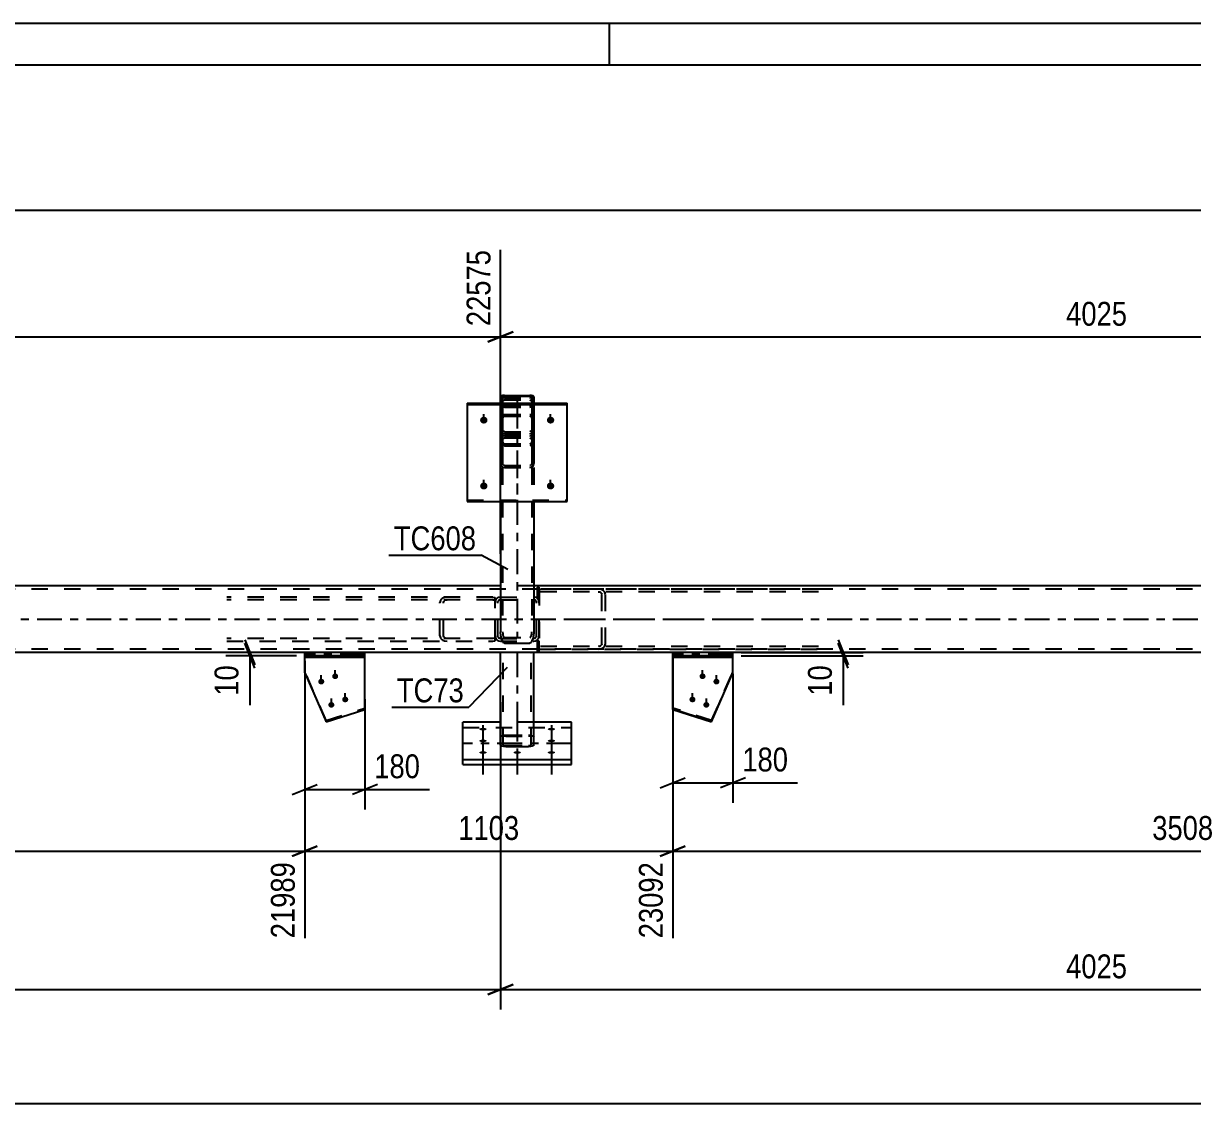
# Model space of a CAD drawing. Header units: millimetres. Extents: x 0 to 1189, y 0 to 841.
# Drawn here: x 908.7 to 1048.9, y 711.5 to 841 of the extents above; entities that cross this region are included whole.
import ezdxf

# ---------------------------------------------------------------- set-up
doc = ezdxf.new("R2010")
doc.units = ezdxf.units.MM
doc.linetypes.add('DXK_LINE_DOT2', pattern=[3.9198, 1.9599, -1.9599])
doc.linetypes.add('DXK_LINE_DOT3', pattern=[5.9187, 2.979, -0.9799, 0.9799, -0.9799])
doc.styles.add('Arial Narrow', font='ARIALN.TTF', dxfattribs={"height": 0.2})

# ---------------------------------------------------------------- blocks, each defined once
blk = doc.blocks.new('Unknown-814734972-1132')
at = {"color": 5, "linetype": 'Continuous'}
for p, q in [((1189, 841), (0, 841)), ((979, 836), (979, 841)), ((1184, 836), (5, 836))]:
    blk.add_line(p, q, dxfattribs=at)
blk = doc.blocks.new('Part-814734972-4081 - 4074')
at = {"color": 7, "linetype": 'DXK_LINE_DOT2'}
for p, q in [((970.55, 773.18), (970.55, 765.98)), ((1004.02, 773.18), (970.55, 773.18)), ((1004.02, 772.86), (970.55, 772.86)), ((977.95, 773.13), (977.61, 773.18)), ((977.61, 772.86), (977.78, 772.83)), ((978.02, 772.66), (978.05, 772.54)), ((978.05, 766.62), (978.05, 772.54)), ((978.49, 772.54), (978.43, 772.78)), ((978.49, 766.62), (978.49, 772.54)), ((978.05, 766.62), (978.02, 766.49)), ((978.43, 766.37), (978.49, 766.62)), ((1004.02, 766.3), (970.55, 766.3)), ((970.55, 765.98), (1004.02, 765.98)), ((977.78, 766.32), (977.61, 766.3)), ((977.61, 765.98), (977.95, 766.02))]:
    blk.add_line(p, q, dxfattribs=at)
at = {"color": 7, "linetype": 'DXK_LINE_DOT3'}
blk.add_line((973.55, 769.58), (999.96, 769.58), dxfattribs=at)
at = {"color": 7, "linetype": 'DXK_LINE_DOT2'}
for centre, radius, start, end in [((977.68, 772.44), 0.401, 32.4104, 75.4453), ((977.75, 772.35), 0.802, 32.4104, 75.4453), ((977.68, 766.71), 0.401, 284.5547, 327.5896), ((977.75, 766.8), 0.802, 284.5547, 327.5896)]:
    blk.add_arc(centre, radius, start, end, dxfattribs=at)
blk = doc.blocks.new('Part-814734972-4084 - 4074')
at = {"color": 7, "linetype": 'DXK_LINE_DOT2'}
for p, q in [((965.91, 772.22), (965.66, 772.17)), ((965.91, 772.22), (969.91, 772.22)), ((970.15, 772.17), (969.91, 772.22)), ((965.32, 771.82), (965.27, 771.58)), ((965.27, 767.58), (965.27, 771.58)), ((965.59, 771.58), (965.61, 771.7)), ((965.59, 767.58), (965.59, 771.58)), ((965.79, 771.87), (965.91, 771.9)), ((965.91, 771.9), (969.91, 771.9)), ((969.91, 771.9), (970.03, 771.87)), ((970.2, 771.7), (970.23, 771.58)), ((970.23, 767.58), (970.23, 771.58)), ((970.55, 771.58), (970.5, 771.82)), ((970.55, 767.58), (970.55, 771.58)), ((965.27, 767.58), (965.32, 767.33)), ((965.61, 767.45), (965.59, 767.58)), ((965.66, 766.98), (965.91, 766.94)), ((965.91, 767.26), (965.79, 767.28)), ((965.91, 767.26), (969.91, 767.26)), ((965.91, 766.94), (969.91, 766.94)), ((970.03, 767.28), (969.91, 767.26)), ((969.91, 766.94), (970.15, 766.98)), ((970.23, 767.58), (970.2, 767.45)), ((970.5, 767.33), (970.55, 767.58))]:
    blk.add_line(p, q, dxfattribs=at)
at = {"color": 7, "linetype": 'DXK_LINE_DOT3'}
blk.add_line((967.91, 769.58), (967.91, 769.58), dxfattribs=at)
at = {"color": 7, "linetype": 'DXK_LINE_DOT2'}
for centre, radius, start, end in [((965.91, 771.58), 0.64, 112.5, 157.5), ((969.91, 771.58), 0.64, 22.5, 67.5), ((965.91, 771.58), 0.32, 112.5, 157.5), ((969.91, 771.58), 0.32, 22.5, 67.5), ((965.91, 767.58), 0.64, 202.5, 247.5), ((965.91, 767.58), 0.32, 202.5, 247.5), ((969.91, 767.58), 0.32, 292.5, 337.5), ((969.91, 767.58), 0.64, 292.5, 337.5)]:
    blk.add_arc(centre, radius, start, end, dxfattribs=at)
blk = doc.blocks.new('Part-814734972-4076 - 4074')
at = {"color": 7, "linetype": 'DXK_LINE_DOT2'}
for p, q in [((970.55, 766.94), (970.31, 766.94)), ((970.31, 766.94), (970.31, 765.74)), ((970.55, 765.74), (970.55, 766.94)), ((970.31, 765.74), (970.55, 765.74))]:
    blk.add_line(p, q, dxfattribs=at)
at = {"color": 7, "linetype": 'DXK_LINE_DOT3'}
blk.add_line((970.43, 766.34), (970.43, 766.34), dxfattribs=at)
blk = doc.blocks.new('Part-814734972-4077 - 4074')
at = {"color": 7, "linetype": 'DXK_LINE_DOT2'}
for p, q in [((970.55, 773.42), (970.31, 773.42)), ((970.31, 773.42), (970.31, 772.22)), ((970.31, 772.22), (970.55, 772.22)), ((970.55, 772.22), (970.55, 773.42))]:
    blk.add_line(p, q, dxfattribs=at)
at = {"color": 7, "linetype": 'DXK_LINE_DOT3'}
blk.add_line((970.43, 772.82), (970.43, 772.82), dxfattribs=at)
blk = doc.blocks.new('Bolt-814734972-4088 - 4074')
at = {"linetype": 'Continuous'}
for points in [[(990.13, 763.06), (990.21, 763.05), (990.28, 763.03), (990.34, 763), (990.4, 762.95), (990.44, 762.89), (990.47, 762.83), (990.49, 762.76), (990.49, 762.69), (990.47, 762.62), (990.44, 762.55), (990.4, 762.5), (990.34, 762.45), (990.28, 762.41), (990.21, 762.39), (990.13, 762.38), (990.06, 762.39), (989.99, 762.41), (989.92, 762.45), (989.86, 762.5), (989.82, 762.55), (989.79, 762.62), (989.77, 762.69), (989.77, 762.76), (989.79, 762.83), (989.82, 762.89), (989.86, 762.95), (989.92, 763), (989.99, 763.03), (990.06, 763.05)], [(991.8, 762.42), (991.87, 762.41), (991.95, 762.39), (992.01, 762.36), (992.07, 762.31), (992.11, 762.25), (992.14, 762.19), (992.16, 762.12), (992.16, 762.05), (992.14, 761.98), (992.11, 761.91), (992.07, 761.86), (992.01, 761.81), (991.95, 761.77), (991.87, 761.75), (991.8, 761.74), (991.72, 761.75), (991.65, 761.77), (991.59, 761.81), (991.53, 761.86), (991.49, 761.91), (991.46, 761.98), (991.44, 762.05), (991.44, 762.12), (991.46, 762.19), (991.49, 762.25), (991.53, 762.31), (991.59, 762.36), (991.65, 762.39), (991.72, 762.41)], [(988.92, 760.28), (989, 760.27), (989.07, 760.25), (989.14, 760.21), (989.19, 760.16), (989.24, 760.11), (989.27, 760.04), (989.28, 759.97), (989.28, 759.9), (989.27, 759.83), (989.24, 759.77), (989.19, 759.71), (989.14, 759.66), (989.07, 759.63), (989, 759.61), (988.92, 759.6), (988.85, 759.61), (988.78, 759.63), (988.71, 759.66), (988.66, 759.71), (988.61, 759.77), (988.58, 759.83), (988.57, 759.9), (988.57, 759.97), (988.58, 760.04), (988.61, 760.11), (988.66, 760.16), (988.71, 760.21), (988.78, 760.25), (988.85, 760.27)], [(990.59, 759.64), (990.67, 759.63), (990.74, 759.61), (990.8, 759.57), (990.86, 759.52), (990.9, 759.47), (990.93, 759.4), (990.95, 759.33), (990.95, 759.26), (990.93, 759.19), (990.9, 759.13), (990.86, 759.07), (990.8, 759.02), (990.74, 758.99), (990.67, 758.97), (990.59, 758.96), (990.52, 758.97), (990.44, 758.99), (990.38, 759.02), (990.32, 759.07), (990.28, 759.13), (990.25, 759.19), (990.23, 759.26), (990.23, 759.33), (990.25, 759.4), (990.28, 759.47), (990.32, 759.52), (990.38, 759.57), (990.44, 759.61), (990.52, 759.63)]]:
    blk.add_hatch(color=1, dxfattribs=at).paths.add_polyline_path(points)
at = {"color": 1, "linetype": 'Continuous'}
for p, q in [((990.13, 762.45), (990.13, 763.47)), ((991.8, 761.81), (991.8, 762.84)), ((988.92, 759.66), (988.92, 760.69)), ((990.59, 759.02), (990.59, 760.05))]:
    blk.add_line(p, q, dxfattribs=at)
blk = doc.blocks.new('Part-814734972-4089 - 4074')
at = {"color": 2, "linetype": 'Continuous'}
for p, q in [((949.67, 765.58), (942.46, 765.58)), ((942.46, 765.18), (942.46, 765.58)), ((949.67, 765.18), (942.46, 765.18)), ((949.67, 765.18), (949.67, 765.58))]:
    blk.add_line(p, q, dxfattribs=at)
at = {"color": 7, "linetype": 'DXK_LINE_DOT3'}
blk.add_line((949.67, 765.38), (942.46, 765.38), dxfattribs=at)
blk = doc.blocks.new('Bolt-814734972-4090 - 4074')
at = {"linetype": 'Continuous'}
for points in [[(963.82, 756.23), (963.73, 756.24), (963.64, 756.25), (963.56, 756.26), (963.49, 756.28), (963.44, 756.31), (963.4, 756.34), (963.38, 756.37), (963.38, 756.4), (963.4, 756.43), (963.44, 756.46), (963.49, 756.49), (963.56, 756.51), (963.64, 756.52), (963.73, 756.53), (963.82, 756.54), (963.91, 756.53), (964, 756.52), (964.08, 756.51), (964.14, 756.49), (964.2, 756.46), (964.24, 756.43), (964.26, 756.4), (964.26, 756.37), (964.24, 756.34), (964.2, 756.31), (964.14, 756.28), (964.08, 756.26), (964, 756.25), (963.91, 756.24)], [(972.02, 756.23), (971.93, 756.24), (971.84, 756.25), (971.76, 756.26), (971.69, 756.28), (971.64, 756.31), (971.6, 756.34), (971.58, 756.37), (971.58, 756.4), (971.6, 756.43), (971.64, 756.46), (971.69, 756.49), (971.76, 756.51), (971.84, 756.52), (971.93, 756.53), (972.02, 756.54), (972.11, 756.53), (972.2, 756.52), (972.28, 756.51), (972.34, 756.49), (972.4, 756.46), (972.44, 756.43), (972.46, 756.4), (972.46, 756.37), (972.44, 756.34), (972.4, 756.31), (972.34, 756.28), (972.28, 756.26), (972.2, 756.25), (972.11, 756.24)], [(963.82, 754.83), (963.73, 754.84), (963.64, 754.85), (963.56, 754.86), (963.49, 754.88), (963.44, 754.91), (963.4, 754.94), (963.38, 754.97), (963.38, 755), (963.4, 755.03), (963.44, 755.06), (963.49, 755.08), (963.56, 755.1), (963.64, 755.12), (963.73, 755.13), (963.82, 755.13), (963.91, 755.13), (964, 755.12), (964.08, 755.1), (964.14, 755.08), (964.2, 755.06), (964.24, 755.03), (964.26, 755), (964.26, 754.97), (964.24, 754.94), (964.2, 754.91), (964.14, 754.88), (964.08, 754.86), (964, 754.85), (963.91, 754.84)], [(972.02, 754.83), (971.93, 754.84), (971.84, 754.85), (971.76, 754.86), (971.69, 754.88), (971.64, 754.91), (971.6, 754.94), (971.58, 754.97), (971.58, 755), (971.6, 755.03), (971.64, 755.06), (971.69, 755.08), (971.76, 755.1), (971.84, 755.12), (971.93, 755.13), (972.02, 755.13), (972.11, 755.13), (972.2, 755.12), (972.28, 755.1), (972.34, 755.08), (972.4, 755.06), (972.44, 755.03), (972.46, 755), (972.46, 754.97), (972.44, 754.94), (972.4, 754.91), (972.34, 754.88), (972.28, 754.86), (972.2, 754.85), (972.11, 754.84)], [(963.82, 753.43), (963.73, 753.43), (963.64, 753.44), (963.56, 753.46), (963.49, 753.48), (963.44, 753.51), (963.4, 753.53), (963.38, 753.56), (963.38, 753.6), (963.4, 753.63), (963.44, 753.66), (963.49, 753.68), (963.56, 753.7), (963.64, 753.72), (963.73, 753.73), (963.82, 753.73), (963.91, 753.73), (964, 753.72), (964.08, 753.7), (964.14, 753.68), (964.2, 753.66), (964.24, 753.63), (964.26, 753.6), (964.26, 753.56), (964.24, 753.53), (964.2, 753.51), (964.14, 753.48), (964.08, 753.46), (964, 753.44), (963.91, 753.43)], [(967.92, 753.43), (967.83, 753.43), (967.74, 753.44), (967.66, 753.46), (967.59, 753.48), (967.54, 753.51), (967.5, 753.53), (967.48, 753.56), (967.48, 753.6), (967.5, 753.63), (967.54, 753.66), (967.59, 753.68), (967.66, 753.7), (967.74, 753.72), (967.83, 753.73), (967.92, 753.73), (968.01, 753.73), (968.1, 753.72), (968.18, 753.7), (968.24, 753.68), (968.3, 753.66), (968.34, 753.63), (968.36, 753.6), (968.36, 753.56), (968.34, 753.53), (968.3, 753.51), (968.24, 753.48), (968.18, 753.46), (968.1, 753.44), (968.01, 753.43)], [(972.02, 753.43), (971.93, 753.43), (971.84, 753.44), (971.76, 753.46), (971.69, 753.48), (971.64, 753.51), (971.6, 753.53), (971.58, 753.56), (971.58, 753.6), (971.6, 753.63), (971.64, 753.66), (971.69, 753.68), (971.76, 753.7), (971.84, 753.72), (971.93, 753.73), (972.02, 753.73), (972.11, 753.73), (972.2, 753.72), (972.28, 753.7), (972.34, 753.68), (972.4, 753.66), (972.44, 753.63), (972.46, 753.6), (972.46, 753.56), (972.44, 753.53), (972.4, 753.51), (972.34, 753.48), (972.28, 753.46), (972.2, 753.44), (972.11, 753.43)]]:
    blk.add_hatch(color=1, dxfattribs=at).paths.add_polyline_path(points)
at = {"color": 1, "linetype": 'Continuous'}
for p, q in [((963.82, 756.87), (963.82, 753.75)), ((972.02, 756.87), (972.02, 753.75)), ((963.82, 755.47), (963.82, 752.35)), ((972.02, 755.47), (972.02, 752.35)), ((963.82, 754.07), (963.82, 750.95)), ((967.92, 754.07), (967.92, 750.95)), ((972.02, 754.07), (972.02, 750.95))]:
    blk.add_line(p, q, dxfattribs=at)
at = {"color": 1, "linetype": 'DXK_LINE_DOT2'}
blk.add_line((967.92, 756.87), (967.92, 753.75), dxfattribs=at)
blk = doc.blocks.new('Part-814734972-4100 - 4074')
at = {"color": 7, "linetype": 'DXK_LINE_DOT2'}
for p, q in [((966.06, 795.96), (965.95, 795.79)), ((966.21, 796.07), (966.06, 795.96)), ((966.4, 796.11), (966.21, 796.07)), ((966.4, 796.11), (969.44, 796.11)), ((969.62, 796.07), (969.44, 796.11)), ((969.78, 795.96), (969.62, 796.07)), ((969.88, 795.79), (969.78, 795.96)), ((965.95, 795.79), (965.92, 795.59)), ((965.92, 795.59), (965.92, 784.46)), ((966.16, 795.59), (966.18, 795.69)), ((966.16, 795.59), (966.16, 784.46)), ((966.18, 795.69), (966.23, 795.77)), ((966.23, 795.77), (966.31, 795.83)), ((966.31, 795.83), (966.4, 795.85)), ((966.4, 795.85), (969.44, 795.85)), ((969.44, 795.85), (969.53, 795.83)), ((969.53, 795.83), (969.61, 795.77)), ((969.61, 795.77), (969.66, 795.69)), ((969.66, 795.69), (969.68, 795.59)), ((969.68, 795.59), (969.68, 784.46)), ((969.92, 795.59), (969.88, 795.79)), ((969.92, 795.59), (969.92, 784.46)), ((965.92, 792.29), (965.95, 792.09)), ((965.95, 792.09), (966.06, 791.92)), ((966.06, 791.92), (966.21, 791.81)), ((966.18, 792.19), (966.16, 792.29)), ((966.23, 792.11), (966.18, 792.19)), ((966.21, 791.81), (966.4, 791.77)), ((966.31, 792.05), (966.23, 792.11)), ((966.4, 792.03), (966.31, 792.05)), ((966.4, 792.03), (969.44, 792.03)), ((966.4, 791.77), (969.44, 791.77)), ((969.53, 792.05), (969.44, 792.03)), ((969.44, 791.77), (969.62, 791.81)), ((969.61, 792.11), (969.53, 792.05)), ((969.66, 792.19), (969.61, 792.11)), ((969.62, 791.81), (969.78, 791.92)), ((969.68, 792.29), (969.66, 792.19)), ((969.78, 791.92), (969.88, 792.09)), ((969.88, 792.09), (969.92, 792.29))]:
    blk.add_line(p, q, dxfattribs=at)
blk = doc.blocks.new('Part-814734972-4107 - 4074')
at = {"color": 2, "linetype": 'Continuous'}
for p, q in [((965.92, 773.58), (729.91, 773.58)), ((1095.91, 773.58), (969.92, 773.58)), ((942.46, 765.58), (753.78, 765.58)), ((965.98, 765.58), (949.67, 765.58)), ((986.57, 765.58), (969.86, 765.58)), ((1095.91, 765.58), (993.78, 765.58))]:
    blk.add_line(p, q, dxfattribs=at)
at = {"color": 7, "linetype": 'DXK_LINE_DOT2'}
for p, q in [((969.92, 773.58), (965.92, 773.58)), ((1095.91, 773.18), (117.27, 773.18)), ((1095.91, 765.98), (117.27, 765.98)), ((949.67, 765.58), (942.46, 765.58)), ((969.86, 765.58), (965.98, 765.58)), ((993.78, 765.58), (986.57, 765.58))]:
    blk.add_line(p, q, dxfattribs=at)
at = {"color": 7, "linetype": 'DXK_LINE_DOT3'}
blk.add_line((117.27, 769.58), (1095.91, 769.58), dxfattribs=at)
blk = doc.blocks.new('Part-814734972-4132 - 4074')
at = {"color": 2, "linetype": 'Continuous'}
for p, q in [((965.92, 754.52), (965.92, 765.58)), ((969.86, 765.58), (965.98, 765.58)), ((969.92, 754.52), (969.92, 765.58)), ((965.97, 754.43), (965.92, 754.52)), ((966.11, 754.36), (965.97, 754.43)), ((966.31, 754.32), (966.11, 754.36)), ((966.56, 754.3), (966.31, 754.32)), ((966.56, 754.3), (969.28, 754.3)), ((969.52, 754.32), (969.28, 754.3)), ((969.73, 754.36), (969.52, 754.32)), ((969.87, 754.43), (969.73, 754.36)), ((969.92, 754.52), (969.87, 754.43))]:
    blk.add_line(p, q, dxfattribs=at)
at = {"color": 7, "linetype": 'DXK_LINE_DOT2'}
for p, q in [((965.98, 765.58), (965.92, 765.58)), ((965.97, 765.58), (965.98, 765.58)), ((966.24, 754.52), (966.24, 765.58)), ((969.57, 765.58), (969.6, 765.58)), ((969.6, 754.52), (969.6, 765.58)), ((969.87, 765.58), (969.86, 765.58)), ((969.87, 765.58), (969.86, 765.58)), ((969.92, 765.58), (969.87, 765.58)), ((965.92, 755.45), (965.97, 755.53)), ((965.97, 755.53), (966.11, 755.6)), ((966.11, 755.6), (966.31, 755.65)), ((966.26, 755.49), (966.24, 755.45)), ((966.33, 755.53), (966.26, 755.49)), ((966.31, 755.65), (966.56, 755.67)), ((966.44, 755.55), (966.33, 755.53)), ((966.56, 755.56), (966.44, 755.55)), ((966.56, 755.67), (969.28, 755.67)), ((966.56, 755.56), (969.28, 755.56)), ((969.28, 755.67), (969.52, 755.65)), ((969.4, 755.55), (969.28, 755.56)), ((969.5, 755.53), (969.4, 755.55)), ((969.57, 755.49), (969.5, 755.53)), ((969.52, 755.65), (969.73, 755.6)), ((969.6, 755.45), (969.57, 755.49)), ((969.73, 755.6), (969.87, 755.53)), ((969.87, 755.53), (969.92, 755.45)), ((966.24, 754.52), (966.26, 754.48)), ((966.26, 754.48), (966.33, 754.44)), ((966.33, 754.44), (966.44, 754.42)), ((966.44, 754.42), (966.56, 754.41)), ((966.56, 754.41), (969.28, 754.41)), ((969.28, 754.41), (969.4, 754.42)), ((969.4, 754.42), (969.5, 754.44)), ((969.5, 754.44), (969.57, 754.48)), ((969.57, 754.48), (969.6, 754.52))]:
    blk.add_line(p, q, dxfattribs=at)
at = {"color": 7, "linetype": 'DXK_LINE_DOT3'}
blk.add_line((967.92, 765.58), (967.92, 754.98), dxfattribs=at)
blk = doc.blocks.new('Part-814734972-4199 - 4074')
at = {"color": 2, "linetype": 'Continuous'}
for p, q in [((965.95, 796.29), (965.92, 796.23)), ((965.92, 796.23), (965.92, 795.47)), ((966.06, 796.35), (965.95, 796.29)), ((966.21, 796.38), (966.06, 796.35)), ((966.16, 796.23), (966.18, 796.26)), ((966.16, 796.23), (966.16, 795.47)), ((966.18, 796.26), (966.23, 796.29)), ((966.4, 796.4), (966.21, 796.38)), ((966.23, 796.29), (966.31, 796.31)), ((966.31, 796.31), (966.4, 796.31)), ((966.4, 796.4), (969.44, 796.4)), ((966.4, 796.31), (969.44, 796.31)), ((969.62, 796.38), (969.44, 796.4)), ((969.44, 796.31), (969.53, 796.31)), ((969.53, 796.31), (969.61, 796.29)), ((969.61, 796.29), (969.66, 796.26)), ((969.78, 796.35), (969.62, 796.38)), ((969.66, 796.26), (969.68, 796.23)), ((969.68, 796.23), (969.68, 795.47)), ((969.88, 796.29), (969.78, 796.35)), ((969.92, 796.23), (969.88, 796.29)), ((969.92, 796.23), (969.92, 795.47)), ((965.92, 783.66), (965.92, 768.06)), ((969.92, 783.66), (969.92, 768.06)), ((965.95, 767.53), (965.92, 768.06)), ((969.92, 768.06), (969.88, 767.53)), ((966.4, 766.69), (966.21, 766.79)), ((966.4, 766.69), (969.44, 766.69)), ((969.62, 766.79), (969.44, 766.69))]:
    blk.add_line(p, q, dxfattribs=at)
at = {"color": 7, "linetype": 'DXK_LINE_DOT2'}
for p, q in [((965.92, 795.47), (965.92, 783.66)), ((965.92, 795.16), (965.95, 795.1)), ((965.95, 795.1), (966.06, 795.05)), ((966.06, 795.05), (966.21, 795.01)), ((966.16, 795.47), (966.16, 768.06)), ((966.18, 795.13), (966.16, 795.16)), ((966.23, 795.11), (966.18, 795.13)), ((966.21, 795.01), (966.4, 795)), ((966.31, 795.09), (966.23, 795.11)), ((966.4, 795.08), (966.31, 795.09)), ((966.4, 795.08), (969.44, 795.08)), ((966.4, 795), (969.44, 795)), ((969.53, 795.09), (969.44, 795.08)), ((969.44, 795), (969.62, 795.01)), ((969.61, 795.11), (969.53, 795.09)), ((969.66, 795.13), (969.61, 795.11)), ((969.62, 795.01), (969.78, 795.05)), ((969.68, 795.16), (969.66, 795.13)), ((969.68, 795.47), (969.68, 768.06)), ((969.78, 795.05), (969.88, 795.1)), ((969.88, 795.1), (969.92, 795.16)), ((969.92, 795.47), (969.92, 783.66)), ((969.92, 773.58), (965.92, 773.58)), ((966.16, 768.06), (966.18, 767.8)), ((969.66, 767.8), (969.68, 768.06)), ((966.31, 767.43), (966.4, 767.37)), ((966.4, 767.37), (969.44, 767.37)), ((969.44, 767.37), (969.53, 767.43))]:
    blk.add_line(p, q, dxfattribs=at)
at = {"color": 7, "linetype": 'DXK_LINE_DOT3'}
blk.add_line((967.92, 795.7), (967.92, 767.39), dxfattribs=at)
at = {"color": 2, "linetype": 'Continuous'}
for centre, start, end in [((967.52, 767.67), 184.8085, 213.7805), ((968.32, 767.67), 326.2195, 355.1915)]:
    blk.add_arc(centre, 1.57, start, end, dxfattribs=at)
at = {"color": 7, "linetype": 'DXK_LINE_DOT2'}
for centre, start, end in [((966.96, 767.86), 184.8085, 213.7805), ((968.88, 767.86), 326.2195, 355.1915)]:
    blk.add_arc(centre, 0.786, start, end, dxfattribs=at)
blk = doc.blocks.new('Bolt-814734972-4211 - 4074')
at = {"linetype": 'Continuous'}
for points in [[(963.92, 793.84), (964.01, 793.83), (964.1, 793.81), (964.18, 793.76), (964.25, 793.71), (964.3, 793.64), (964.34, 793.56), (964.36, 793.47), (964.36, 793.39), (964.34, 793.3), (964.3, 793.22), (964.25, 793.15), (964.18, 793.1), (964.1, 793.05), (964.01, 793.03), (963.92, 793.02), (963.83, 793.03), (963.74, 793.05), (963.66, 793.1), (963.59, 793.15), (963.54, 793.22), (963.5, 793.3), (963.48, 793.39), (963.48, 793.47), (963.5, 793.56), (963.54, 793.64), (963.59, 793.71), (963.66, 793.76), (963.74, 793.81), (963.83, 793.83)], [(963.92, 785.95), (964.01, 785.94), (964.1, 785.91), (964.18, 785.87), (964.25, 785.81), (964.3, 785.74), (964.34, 785.66), (964.36, 785.58), (964.36, 785.49), (964.34, 785.41), (964.3, 785.33), (964.25, 785.26), (964.18, 785.2), (964.1, 785.16), (964.01, 785.13), (963.92, 785.12), (963.83, 785.13), (963.74, 785.16), (963.66, 785.2), (963.59, 785.26), (963.54, 785.33), (963.5, 785.41), (963.48, 785.49), (963.48, 785.58), (963.5, 785.66), (963.54, 785.74), (963.59, 785.81), (963.66, 785.87), (963.74, 785.91), (963.83, 785.94)]]:
    blk.add_hatch(color=1, dxfattribs=at).paths.add_polyline_path(points)
at = {"color": 1, "linetype": 'Continuous'}
for p, q in [((963.92, 793.09), (963.92, 794.15)), ((963.92, 785.19), (963.92, 786.26))]:
    blk.add_line(p, q, dxfattribs=at)
blk = doc.blocks.new('Part-814734972-4362 - 4074')
at = {"color": 7, "linetype": 'DXK_LINE_DOT2'}
for p, q in [((942.46, 765.18), (942.46, 765.2)), ((942.46, 765.2), (949.67, 765.2)), ((942.46, 765.18), (942.46, 765.2)), ((949.67, 765.18), (949.67, 765.2)), ((949.67, 765.18), (949.67, 765.2)), ((945.03, 757.4), (942.46, 763.32)), ((945.03, 757.4), (949.67, 758.89)), ((945.03, 757.24), (945.03, 757.4))]:
    blk.add_line(p, q, dxfattribs=at)
at = {"color": 2, "linetype": 'Continuous'}
for p, q in [((942.46, 763.15), (942.46, 765.18)), ((949.67, 758.73), (949.67, 765.18)), ((942.46, 765.03), (949.67, 765.03)), ((942.46, 763.15), (945.03, 757.24)), ((945.03, 757.24), (949.67, 758.73))]:
    blk.add_line(p, q, dxfattribs=at)
blk = doc.blocks.new('Part-814734972-4250 - 4074')
at = {"color": 2, "linetype": 'Continuous'}
for p, q in [((961.42, 752.16), (961.42, 757.21)), ((965.92, 757.21), (961.42, 757.21)), ((974.42, 757.21), (969.92, 757.21)), ((974.42, 752.16), (974.42, 757.21)), ((961.42, 752.76), (974.42, 752.76)), ((961.42, 752.16), (974.42, 752.16))]:
    blk.add_line(p, q, dxfattribs=at)
at = {"color": 7, "linetype": 'DXK_LINE_DOT2'}
for p, q in [((969.92, 757.21), (965.92, 757.21)), ((961.42, 756.6), (974.42, 756.6))]:
    blk.add_line(p, q, dxfattribs=at)
at = {"color": 7, "linetype": 'DXK_LINE_DOT3'}
blk.add_line((974.42, 754.68), (961.42, 754.68), dxfattribs=at)
blk = doc.blocks.new('Part-814734972-4315 - 4074')
at = {"color": 7, "linetype": 'DXK_LINE_DOT2'}
for p, q in [((965.92, 793.67), (965.95, 793.84)), ((965.92, 793.67), (965.92, 788.22)), ((965.95, 793.84), (966.06, 793.99)), ((966.06, 793.99), (966.21, 794.09)), ((966.18, 793.76), (966.16, 793.67)), ((966.16, 793.67), (966.16, 788.22)), ((966.23, 793.83), (966.18, 793.76)), ((966.21, 794.09), (966.4, 794.12)), ((966.31, 793.88), (966.23, 793.83)), ((966.4, 793.9), (966.31, 793.88)), ((966.4, 794.12), (969.44, 794.12)), ((966.4, 793.9), (969.44, 793.9)), ((969.44, 794.12), (969.62, 794.09)), ((969.53, 793.88), (969.44, 793.9)), ((969.61, 793.83), (969.53, 793.88)), ((969.66, 793.76), (969.61, 793.83)), ((969.62, 794.09), (969.78, 793.99)), ((969.68, 793.67), (969.66, 793.76)), ((969.68, 793.67), (969.68, 788.22)), ((969.78, 793.99), (969.88, 793.84)), ((969.88, 793.84), (969.92, 793.67)), ((969.92, 793.67), (969.92, 788.22)), ((965.95, 791.25), (965.92, 791.07)), ((965.95, 790.65), (965.92, 790.82)), ((966.06, 791.39), (965.95, 791.25)), ((966.06, 790.51), (965.95, 790.65)), ((966.21, 791.49), (966.06, 791.39)), ((966.21, 790.41), (966.06, 790.51)), ((966.16, 791.07), (966.18, 791.16)), ((966.16, 790.82), (966.18, 790.74)), ((966.18, 791.16), (966.23, 791.23)), ((966.18, 790.74), (966.23, 790.67)), ((966.4, 791.53), (966.21, 791.49)), ((966.4, 790.37), (966.21, 790.41)), ((966.23, 791.23), (966.31, 791.28)), ((966.23, 790.67), (966.31, 790.62)), ((966.31, 791.28), (966.4, 791.3)), ((966.31, 790.62), (966.4, 790.6)), ((966.4, 791.53), (969.44, 791.53)), ((966.4, 791.3), (969.44, 791.3)), ((966.4, 790.6), (969.44, 790.6)), ((966.4, 790.37), (969.44, 790.37)), ((969.62, 791.49), (969.44, 791.53)), ((969.44, 791.3), (969.53, 791.28)), ((969.44, 790.6), (969.53, 790.62)), ((969.62, 790.41), (969.44, 790.37)), ((969.53, 791.28), (969.61, 791.23)), ((969.53, 790.62), (969.61, 790.67)), ((969.61, 791.23), (969.66, 791.16)), ((969.61, 790.67), (969.66, 790.74)), ((969.78, 791.39), (969.62, 791.49)), ((969.78, 790.51), (969.62, 790.41)), ((969.66, 791.16), (969.68, 791.07)), ((969.66, 790.74), (969.68, 790.82)), ((969.88, 791.25), (969.78, 791.39)), ((969.88, 790.65), (969.78, 790.51)), ((969.92, 791.07), (969.88, 791.25)), ((969.92, 790.82), (969.88, 790.65)), ((965.92, 788.22), (965.95, 788.05)), ((965.95, 788.05), (966.06, 787.9)), ((966.06, 787.9), (966.21, 787.8)), ((966.18, 788.13), (966.16, 788.22)), ((966.23, 788.06), (966.18, 788.13)), ((966.21, 787.8), (966.4, 787.77)), ((966.31, 788.01), (966.23, 788.06)), ((966.4, 787.99), (966.31, 788.01)), ((966.4, 787.99), (969.44, 787.99)), ((966.4, 787.77), (969.44, 787.77)), ((969.53, 788.01), (969.44, 787.99)), ((969.44, 787.77), (969.62, 787.8)), ((969.61, 788.06), (969.53, 788.01)), ((969.66, 788.13), (969.61, 788.06)), ((969.62, 787.8), (969.78, 787.9)), ((969.68, 788.22), (969.66, 788.13)), ((969.78, 787.9), (969.88, 788.05)), ((969.88, 788.05), (969.92, 788.22))]:
    blk.add_line(p, q, dxfattribs=at)
blk = doc.blocks.new('Part-814734972-4316 - 4074')
at = {"color": 7, "linetype": 'DXK_LINE_DOT2'}
for p, q in [((965.01, 772.22), (933.11, 772.22)), ((959.52, 772.22), (959.18, 772.17)), ((965.01, 772.22), (965.27, 772.18)), ((965.27, 766.97), (965.27, 772.18)), ((965.01, 771.9), (933.11, 771.9)), ((958.71, 771.82), (958.64, 771.58)), ((958.64, 767.58), (958.64, 771.58)), ((959.08, 771.58), (959.11, 771.7)), ((959.08, 767.58), (959.08, 771.58)), ((959.35, 771.87), (959.52, 771.9)), ((965.01, 771.9), (965.18, 771.87)), ((965.18, 771.87), (965.27, 771.83)), ((965.01, 767.26), (933.11, 767.26)), ((933.11, 766.94), (965.01, 766.94)), ((958.64, 767.58), (958.71, 767.33)), ((959.11, 767.45), (959.08, 767.58)), ((959.18, 766.98), (959.52, 766.94)), ((959.52, 767.26), (959.35, 767.28)), ((965.18, 767.28), (965.01, 767.26)), ((965.01, 766.94), (965.27, 766.97)), ((965.27, 767.32), (965.18, 767.28))]:
    blk.add_line(p, q, dxfattribs=at)
for centre, radius, start, end in [((959.39, 771.39), 0.802, 104.5547, 147.5896), ((959.45, 771.48), 0.401, 104.5547, 147.5896), ((959.39, 767.76), 0.802, 212.4104, 255.4453), ((959.45, 767.67), 0.401, 212.4104, 255.4453)]:
    blk.add_arc(centre, radius, start, end, dxfattribs=at)
blk = doc.blocks.new('Part-814734972-4343 - 4074')
at = {"color": 7, "linetype": 'DXK_LINE_DOT2'}
for p, q in [((986.57, 765.18), (986.57, 765.2)), ((986.57, 765.2), (993.78, 765.2)), ((986.57, 765.18), (986.57, 765.2)), ((993.78, 765.18), (993.78, 765.2)), ((993.78, 765.18), (993.78, 765.2)), ((991.21, 757.4), (993.78, 763.32)), ((991.21, 757.4), (986.57, 758.89)), ((991.21, 757.24), (991.21, 757.4))]:
    blk.add_line(p, q, dxfattribs=at)
at = {"color": 2, "linetype": 'Continuous'}
for p, q in [((986.57, 758.73), (986.57, 765.18)), ((993.78, 763.15), (993.78, 765.18)), ((986.57, 765.03), (993.78, 765.03)), ((991.21, 757.24), (993.78, 763.15)), ((986.57, 758.73), (991.21, 757.24))]:
    blk.add_line(p, q, dxfattribs=at)
at = {"color": 7, "linetype": 'DXK_LINE_DOT3'}
for p, q in [((993.78, 765.11), (986.57, 765.11)), ((986.57, 765.11), (986.57, 758.81)), ((991.21, 757.32), (993.78, 763.23)), ((986.57, 758.81), (991.21, 757.32))]:
    blk.add_line(p, q, dxfattribs=at)
blk = doc.blocks.new('Part-814734972-4344 - 4074')
at = {"color": 2, "linetype": 'Continuous'}
for p, q in [((993.78, 765.58), (986.57, 765.58)), ((986.57, 765.18), (986.57, 765.58)), ((993.78, 765.18), (986.57, 765.18)), ((993.78, 765.18), (993.78, 765.58))]:
    blk.add_line(p, q, dxfattribs=at)
at = {"color": 7, "linetype": 'DXK_LINE_DOT3'}
blk.add_line((993.78, 765.38), (986.57, 765.38), dxfattribs=at)
blk = doc.blocks.new('Bolt-814734972-4363 - 4074')
at = {"linetype": 'Continuous'}
for points in [[(944.44, 762.42), (944.51, 762.41), (944.58, 762.39), (944.65, 762.36), (944.7, 762.31), (944.75, 762.25), (944.78, 762.19), (944.8, 762.12), (944.8, 762.05), (944.78, 761.98), (944.75, 761.91), (944.7, 761.86), (944.65, 761.81), (944.58, 761.77), (944.51, 761.75), (944.44, 761.74), (944.36, 761.75), (944.29, 761.77), (944.23, 761.81), (944.17, 761.86), (944.13, 761.91), (944.09, 761.98), (944.08, 762.05), (944.08, 762.12), (944.09, 762.19), (944.13, 762.25), (944.17, 762.31), (944.23, 762.36), (944.29, 762.39), (944.36, 762.41)], [(946.1, 763.06), (946.18, 763.05), (946.25, 763.03), (946.32, 763), (946.37, 762.95), (946.42, 762.89), (946.45, 762.83), (946.46, 762.76), (946.46, 762.69), (946.45, 762.62), (946.42, 762.55), (946.37, 762.5), (946.32, 762.45), (946.25, 762.41), (946.18, 762.39), (946.1, 762.38), (946.03, 762.39), (945.96, 762.41), (945.89, 762.45), (945.84, 762.5), (945.79, 762.55), (945.76, 762.62), (945.75, 762.69), (945.75, 762.76), (945.76, 762.83), (945.79, 762.89), (945.84, 762.95), (945.89, 763), (945.96, 763.03), (946.03, 763.05)], [(945.65, 759.64), (945.72, 759.63), (945.79, 759.61), (945.86, 759.57), (945.91, 759.52), (945.96, 759.47), (945.99, 759.4), (946, 759.33), (946, 759.26), (945.99, 759.19), (945.96, 759.13), (945.91, 759.07), (945.86, 759.02), (945.79, 758.99), (945.72, 758.97), (945.65, 758.96), (945.57, 758.97), (945.5, 758.99), (945.43, 759.02), (945.38, 759.07), (945.33, 759.13), (945.3, 759.19), (945.29, 759.26), (945.29, 759.33), (945.3, 759.4), (945.33, 759.47), (945.38, 759.52), (945.43, 759.57), (945.5, 759.61), (945.57, 759.63)], [(947.31, 760.28), (947.39, 760.27), (947.46, 760.25), (947.52, 760.21), (947.58, 760.16), (947.62, 760.11), (947.65, 760.04), (947.67, 759.97), (947.67, 759.9), (947.65, 759.83), (947.62, 759.77), (947.58, 759.71), (947.52, 759.66), (947.46, 759.63), (947.39, 759.61), (947.31, 759.6), (947.24, 759.61), (947.17, 759.63), (947.1, 759.66), (947.04, 759.71), (947, 759.77), (946.97, 759.83), (946.95, 759.9), (946.95, 759.97), (946.97, 760.04), (947, 760.11), (947.04, 760.16), (947.1, 760.21), (947.17, 760.25), (947.24, 760.27)]]:
    blk.add_hatch(color=1, dxfattribs=at).paths.add_polyline_path(points)
at = {"color": 1, "linetype": 'Continuous'}
for p, q in [((944.44, 761.81), (944.44, 762.84)), ((946.1, 762.45), (946.1, 763.47)), ((945.65, 759.02), (945.65, 760.05)), ((947.31, 759.66), (947.31, 760.69))]:
    blk.add_line(p, q, dxfattribs=at)
blk = doc.blocks.new('Part-814734972-4367 - 4074')
at = {"color": 2, "linetype": 'Continuous'}
for p, q in [((961.92, 795.47), (961.92, 783.66)), ((961.92, 795.47), (973.92, 795.47)), ((961.92, 795.31), (973.92, 795.31)), ((973.92, 783.66), (973.92, 795.47)), ((961.92, 783.66), (973.92, 783.66))]:
    blk.add_line(p, q, dxfattribs=at)
at = {"color": 7, "linetype": 'DXK_LINE_DOT3'}
blk.add_line((967.92, 795.39), (967.92, 783.74), dxfattribs=at)
at = {"color": 7, "linetype": 'DXK_LINE_DOT2'}
blk.add_line((961.92, 783.82), (973.92, 783.82), dxfattribs=at)
blk = doc.blocks.new('Bolt-814734972-4371 - 4074')
at = {"linetype": 'Continuous'}
for points in [[(971.92, 793.84), (972.01, 793.83), (972.1, 793.81), (972.18, 793.76), (972.25, 793.71), (972.3, 793.64), (972.34, 793.56), (972.36, 793.47), (972.36, 793.39), (972.34, 793.3), (972.3, 793.22), (972.25, 793.15), (972.18, 793.1), (972.1, 793.05), (972.01, 793.03), (971.92, 793.02), (971.83, 793.03), (971.74, 793.05), (971.66, 793.1), (971.59, 793.15), (971.54, 793.22), (971.5, 793.3), (971.48, 793.39), (971.48, 793.47), (971.5, 793.56), (971.54, 793.64), (971.59, 793.71), (971.66, 793.76), (971.74, 793.81), (971.83, 793.83)], [(971.92, 785.95), (972.01, 785.94), (972.1, 785.91), (972.18, 785.87), (972.25, 785.81), (972.3, 785.74), (972.34, 785.66), (972.36, 785.58), (972.36, 785.49), (972.34, 785.41), (972.3, 785.33), (972.25, 785.26), (972.18, 785.2), (972.1, 785.16), (972.01, 785.13), (971.92, 785.12), (971.83, 785.13), (971.74, 785.16), (971.66, 785.2), (971.59, 785.26), (971.54, 785.33), (971.5, 785.41), (971.48, 785.49), (971.48, 785.58), (971.5, 785.66), (971.54, 785.74), (971.59, 785.81), (971.66, 785.87), (971.74, 785.91), (971.83, 785.94)]]:
    blk.add_hatch(color=1, dxfattribs=at).paths.add_polyline_path(points)
at = {"color": 1, "linetype": 'Continuous'}
for p, q in [((971.92, 793.09), (971.92, 794.15)), ((971.92, 785.19), (971.92, 786.26))]:
    blk.add_line(p, q, dxfattribs=at)
blk = doc.blocks.new('StraightDimension-814734972-24745 - 4074')
at = {"color": 7, "linetype": 'Continuous'}
for p, q in [((993.78, 763.03), (993.78, 747.56)), ((986.57, 758.3), (986.57, 747.56)), ((985.07, 749.36), (988.07, 750.56)), ((986.57, 749.96), (993.78, 749.96)), ((995.28, 750.56), (992.28, 749.36)), ((993.78, 749.96), (1001.51, 749.96)), ((993.78, 749.96), (1001.51, 749.96))]:
    blk.add_line(p, q, dxfattribs=at)
at = {"color": 0}
blk.add_wipeout([(1000.98, 750.71), (1000.98, 754.91), (994.3, 754.91), (994.3, 750.71)], dxfattribs=at)
at = {"color": 3, "style": 'Arial Narrow'}
blk.add_text('180', height=2.863, dxfattribs=at).set_placement((994.9, 751.31))
blk = doc.blocks.new('StraightDimension-814734972-4527 - 4074')
at = {"color": 7, "linetype": 'Continuous'}
blk.add_line((104.37, 818.62), (1108.81, 818.62), dxfattribs=at)
blk = doc.blocks.new('StraightDimension-814734972-23465 - 4074')
at = {"color": 7, "linetype": 'Continuous'}
for p, q in [((942.46, 764.58), (942.46, 731.31)), ((986.57, 764.58), (986.57, 731.31)), ((943.96, 742.35), (940.96, 741.15)), ((942.46, 741.75), (986.57, 741.75)), ((985.07, 741.15), (988.07, 742.35))]:
    blk.add_line(p, q, dxfattribs=at)
at = {"color": 0}
blk.add_wipeout([(968.77, 742.5), (968.77, 746.7), (960.26, 746.7), (960.26, 742.5)], dxfattribs=at)
at = {"color": 3, "style": 'Arial Narrow'}
blk.add_text('1103', height=2.863, dxfattribs=at).set_placement((960.86, 743.1))
at = {"color": 0, "linetype": 'Continuous'}
blk.add_wipeout([(985.97, 741.05), (981.77, 741.05), (981.77, 730.71), (985.97, 730.71)], dxfattribs=at)
at = {"color": 3, "linetype": 'Continuous', "style": 'Arial Narrow'}
blk.add_text('23092', height=2.863, rotation=90.0002, dxfattribs=at).set_placement((985.37, 731.31))
blk = doc.blocks.new('StraightDimension-814734972-23464 - 4074')
at = {"color": 7, "linetype": 'Continuous'}
for p, q in [((986.57, 764.58), (986.57, 731.31)), ((1108.81, 764.58), (1108.81, 731.31)), ((988.07, 742.35), (985.07, 741.15)), ((986.57, 741.75), (1108.81, 741.75)), ((1107.31, 741.15), (1110.31, 742.35))]:
    blk.add_line(p, q, dxfattribs=at)
at = {"color": 0}
blk.add_wipeout([(1051.95, 742.5), (1051.95, 746.7), (1043.43, 746.7), (1043.43, 742.5)], dxfattribs=at)
at = {"color": 3, "style": 'Arial Narrow'}
blk.add_text('3508', height=2.863, dxfattribs=at).set_placement((1044.03, 743.1))
at = {"color": 0, "linetype": 'Continuous'}
blk.add_wipeout([(1108.21, 741.05), (1104.01, 741.05), (1104.01, 730.71), (1108.21, 730.71)], dxfattribs=at)
at = {"color": 3, "linetype": 'Continuous', "style": 'Arial Narrow'}
blk.add_text('26600', height=2.863, rotation=90.0002, dxfattribs=at).set_placement((1107.61, 731.31))
blk = doc.blocks.new('StraightDimension-814734972-4378 - 4074')
at = {"color": 7, "linetype": 'Continuous'}
for p, q in [((965.92, 759.62), (965.92, 722.76)), ((1108.81, 759.78), (1108.81, 722.76)), ((967.42, 725.76), (964.42, 724.56)), ((965.92, 725.16), (1108.81, 725.16)), ((1107.31, 724.56), (1110.31, 725.76))]:
    blk.add_line(p, q, dxfattribs=at)
at = {"color": 0}
blk.add_wipeout([(1041.62, 725.91), (1041.62, 730.11), (1033.11, 730.11), (1033.11, 725.91)], dxfattribs=at)
at = {"color": 3, "style": 'Arial Narrow'}
blk.add_text('4025', height=2.863, dxfattribs=at).set_placement((1033.71, 726.51))
blk = doc.blocks.new('StraightDimension-814734972-4393 - 4074')
at = {"color": 7, "linetype": 'Continuous'}
for p, q in [((725.91, 759.62), (725.91, 722.76)), ((965.92, 759.62), (965.92, 722.76)), ((727.41, 725.76), (724.41, 724.56)), ((725.91, 725.16), (965.92, 725.16)), ((964.42, 724.56), (967.42, 725.76))]:
    blk.add_line(p, q, dxfattribs=at)
at = {"color": 0}
blk.add_wipeout([(850.17, 725.91), (850.17, 730.11), (841.66, 730.11), (841.66, 725.91)], dxfattribs=at)
at = {"color": 3, "style": 'Arial Narrow'}
blk.add_text('6000', height=2.863, dxfattribs=at).set_placement((842.26, 726.51))
blk = doc.blocks.new('StraightDimension-814734972-4453 - 4074')
at = {"color": 7, "linetype": 'Continuous'}
for p, q in [((965.92, 777.41), (965.92, 813.84)), ((1108.81, 779.47), (1108.81, 813.84)), ((967.42, 804), (964.42, 802.8)), ((965.92, 803.4), (1108.81, 803.4)), ((1107.31, 802.8), (1110.31, 804))]:
    blk.add_line(p, q, dxfattribs=at)
at = {"color": 0}
blk.add_wipeout([(1041.62, 804.15), (1041.62, 808.35), (1033.11, 808.35), (1033.11, 804.15)], dxfattribs=at)
at = {"color": 3, "style": 'Arial Narrow'}
blk.add_text('4025', height=2.863, dxfattribs=at).set_placement((1033.71, 804.75))
at = {"color": 0, "linetype": 'Continuous'}
blk.add_wipeout([(1108.21, 814.44), (1104.01, 814.44), (1104.01, 804.1), (1108.21, 804.1)], dxfattribs=at)
at = {"color": 3, "linetype": 'Continuous', "style": 'Arial Narrow'}
blk.add_text('26600', height=2.863, rotation=90.0002, dxfattribs=at).set_placement((1107.61, 804.7))
blk = doc.blocks.new('StraightDimension-814734972-4488 - 4074')
at = {"color": 7, "linetype": 'Continuous'}
for p, q in [((725.91, 782.61), (725.91, 813.84)), ((965.92, 777.41), (965.92, 813.84)), ((727.41, 804), (724.41, 802.8)), ((725.91, 803.4), (965.92, 803.4)), ((964.42, 802.8), (967.42, 804))]:
    blk.add_line(p, q, dxfattribs=at)
at = {"color": 0}
blk.add_wipeout([(850.17, 804.15), (850.17, 808.35), (841.66, 808.35), (841.66, 804.15)], dxfattribs=at)
at = {"color": 3, "style": 'Arial Narrow'}
blk.add_text('6000', height=2.863, dxfattribs=at).set_placement((842.26, 804.75))
at = {"color": 0, "linetype": 'Continuous'}
blk.add_wipeout([(965.32, 814.44), (961.12, 814.44), (961.12, 804.1), (965.32, 804.1)], dxfattribs=at)
at = {"color": 3, "linetype": 'Continuous', "style": 'Arial Narrow'}
blk.add_text('22575', height=2.863, rotation=90.0002, dxfattribs=at).set_placement((964.72, 804.7))
blk = doc.blocks.new('StraightDimension-814734972-4583 - 4074')
at = {"color": 7, "linetype": 'Continuous'}
blk.add_line((103.37, 711.49), (1109.81, 711.49), dxfattribs=at)
blk = doc.blocks.new('StraightDimension-814734972-23466 - 4074')
at = {"color": 7, "linetype": 'Continuous'}
for p, q in [((746.57, 764.58), (746.57, 731.31)), ((942.46, 764.58), (942.46, 731.31)), ((748.07, 742.35), (745.07, 741.15)), ((746.57, 741.75), (942.46, 741.75)), ((940.96, 741.15), (943.96, 742.35))]:
    blk.add_line(p, q, dxfattribs=at)
at = {"color": 0}
blk.add_wipeout([(848.77, 742.5), (848.77, 746.7), (840.26, 746.7), (840.26, 742.5)], dxfattribs=at)
at = {"color": 3, "style": 'Arial Narrow'}
blk.add_text('4897', height=2.863, dxfattribs=at).set_placement((840.86, 743.1))
at = {"color": 0, "linetype": 'Continuous'}
blk.add_wipeout([(941.86, 741.05), (937.66, 741.05), (937.66, 730.71), (941.86, 730.71)], dxfattribs=at)
at = {"color": 3, "linetype": 'Continuous', "style": 'Arial Narrow'}
blk.add_text('21989', height=2.863, rotation=90.0002, dxfattribs=at).set_placement((941.26, 731.31))
blk = doc.blocks.new('StraightDimension-814734972-24710 - 4074')
at = {"color": 7, "linetype": 'Continuous'}
for p, q in [((942.46, 762.45), (942.46, 746.75)), ((949.67, 759.99), (949.67, 746.75)), ((940.96, 748.55), (943.96, 749.75)), ((951.17, 749.75), (948.17, 748.55)), ((942.46, 749.15), (949.67, 749.15)), ((949.67, 749.15), (957.4, 749.15)), ((949.67, 749.15), (957.4, 749.15))]:
    blk.add_line(p, q, dxfattribs=at)
at = {"color": 0}
blk.add_wipeout([(956.88, 749.9), (956.88, 754.1), (950.19, 754.1), (950.19, 749.9)], dxfattribs=at)
at = {"color": 3, "style": 'Arial Narrow'}
blk.add_text('180', height=2.863, dxfattribs=at).set_placement((950.79, 750.5))
blk = doc.blocks.new('StraightDimension-814734972-24723 - 4074')
at = {"color": 7, "linetype": 'Continuous'}
for p, q in [((935.26, 767.08), (936.46, 764.08)), ((936.46, 763.68), (935.26, 766.68)), ((941.46, 765.58), (933.01, 765.58)), ((941.46, 765.18), (933.01, 765.18)), ((935.86, 765.18), (935.86, 765.58)), ((935.86, 765.18), (935.86, 759.27)), ((935.86, 765.18), (935.86, 759.27))]:
    blk.add_line(p, q, dxfattribs=at)
at = {"color": 0}
blk.add_wipeout([(935.11, 764.65), (930.91, 764.65), (930.91, 759.79), (935.11, 759.79)], dxfattribs=at)
at = {"color": 3, "style": 'Arial Narrow'}
blk.add_text('10', height=2.863, rotation=90.0002, dxfattribs=at).set_placement((934.51, 760.39))
blk = doc.blocks.new('StraightDimension-814734972-24734 - 4074')
at = {"color": 7, "linetype": 'Continuous'}
for p, q in [((1006.38, 767.08), (1007.58, 764.08)), ((1007.58, 763.68), (1006.38, 766.68)), ((994.78, 765.58), (1009.38, 765.58)), ((994.78, 765.18), (1009.38, 765.18)), ((1006.98, 765.18), (1006.98, 765.58)), ((1006.98, 765.18), (1006.98, 759.27)), ((1006.98, 765.18), (1006.98, 759.27))]:
    blk.add_line(p, q, dxfattribs=at)
at = {"color": 0}
blk.add_wipeout([(1006.23, 764.65), (1002.03, 764.65), (1002.03, 759.79), (1006.23, 759.79)], dxfattribs=at)
at = {"color": 3, "style": 'Arial Narrow'}
blk.add_text('10', height=2.863, rotation=90.0002, dxfattribs=at).set_placement((1005.63, 760.39))
blk = doc.blocks.new('Mark-814734972-4195 - 4074')
at = {"color": 0}
blk.add_wipeout([(963, 777.83), (963, 780.83), (953.14, 780.83), (953.14, 777.83)], dxfattribs=at)
blk.add_wipeout([(963, 777.83), (963, 780.83), (953.14, 780.83), (953.14, 777.83)], dxfattribs=at)
at = {"color": 30, "linetype": 'Continuous'}
for p in [(952.54, 777.23), (966.81, 775.52)]:
    blk.add_line(p, (963.6, 777.23), dxfattribs=at)
at = {"color": 3, "style": 'Arial Narrow'}
blk.add_text('TC608', height=2.863, dxfattribs=at).set_placement((953.14, 777.83))
blk = doc.blocks.new('Mark-814734972-4128 - 4074')
at = {"color": 0}
blk.add_wipeout([(961.53, 759.6), (961.53, 762.6), (953.5, 762.6), (953.5, 759.6)], dxfattribs=at)
blk.add_wipeout([(961.53, 759.6), (961.53, 762.6), (953.5, 762.6), (953.5, 759.6)], dxfattribs=at)
at = {"color": 30, "linetype": 'Continuous'}
for p in [(966.73, 763.76), (952.9, 759)]:
    blk.add_line(p, (962.13, 759), dxfattribs=at)
at = {"color": 3, "style": 'Arial Narrow'}
blk.add_text('TC73', height=2.863, dxfattribs=at).set_placement((953.5, 759.6))

msp = doc.modelspace()

# ---------------------------------------------------------------- block references
for name in ['Unknown-814734972-1132', 'Part-814734972-4199 - 4074', 'Part-814734972-4100 - 4074', 'Part-814734972-4367 - 4074', 'Bolt-814734972-4211 - 4074', 'Part-814734972-4315 - 4074', 'Bolt-814734972-4371 - 4074', 'Part-814734972-4107 - 4074', 'Part-814734972-4316 - 4074', 'Part-814734972-4084 - 4074', 'Part-814734972-4077 - 4074', 'Part-814734972-4081 - 4074', 'Part-814734972-4076 - 4074', 'Part-814734972-4089 - 4074', 'Part-814734972-4362 - 4074', 'Part-814734972-4132 - 4074', 'Part-814734972-4344 - 4074', 'Part-814734972-4343 - 4074', 'Bolt-814734972-4363 - 4074', 'Bolt-814734972-4088 - 4074', 'Part-814734972-4250 - 4074', 'Bolt-814734972-4090 - 4074']:
    msp.add_blockref(name, (0, 0))

# ---------------------------------------------------------------- next in the draw order: block references
msp.add_blockref('StraightDimension-814734972-24745 - 4074', (0, 0))

# ---------------------------------------------------------------- next in the draw order: block references
msp.add_blockref('StraightDimension-814734972-4527 - 4074', (0, 0))

# ---------------------------------------------------------------- next in the draw order: block references
for name in ['StraightDimension-814734972-4453 - 4074', 'StraightDimension-814734972-23465 - 4074']:
    msp.add_blockref(name, (0, 0))

# ---------------------------------------------------------------- next in the draw order: block references
for name in ['StraightDimension-814734972-4488 - 4074', 'StraightDimension-814734972-23464 - 4074']:
    msp.add_blockref(name, (0, 0))

# ---------------------------------------------------------------- next in the draw order: block references
for name in ['Mark-814734972-4195 - 4074', 'StraightDimension-814734972-4378 - 4074']:
    msp.add_blockref(name, (0, 0))

# ---------------------------------------------------------------- next in the draw order: block references
msp.add_blockref('StraightDimension-814734972-4393 - 4074', (0, 0))

# ---------------------------------------------------------------- next in the draw order: block references
msp.add_blockref('StraightDimension-814734972-4583 - 4074', (0, 0))

# ---------------------------------------------------------------- next in the draw order: block references
for name in ['StraightDimension-814734972-24734 - 4074', 'StraightDimension-814734972-23466 - 4074']:
    msp.add_blockref(name, (0, 0))

# ---------------------------------------------------------------- next in the draw order: block references
msp.add_blockref('StraightDimension-814734972-24710 - 4074', (0, 0))

# ---------------------------------------------------------------- next in the draw order: block references
for name in ['StraightDimension-814734972-24723 - 4074', 'Mark-814734972-4128 - 4074']:
    msp.add_blockref(name, (0, 0))

doc.saveas('drawing.dxf')
